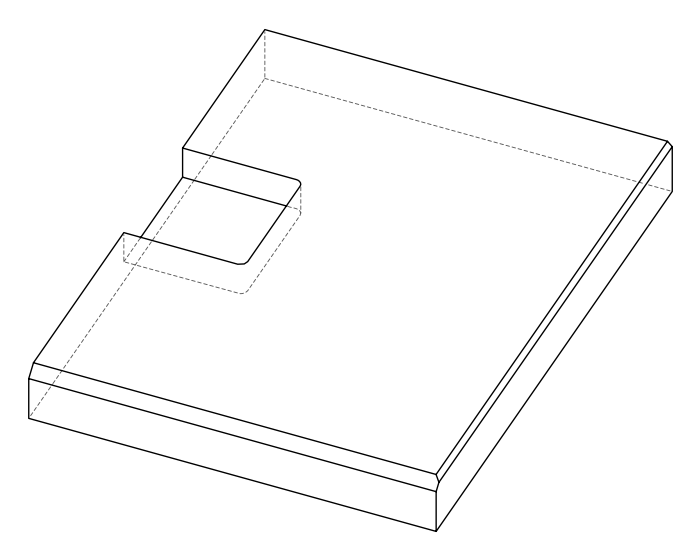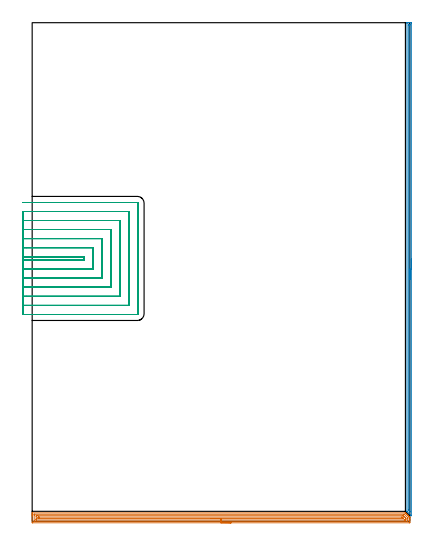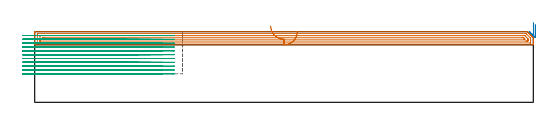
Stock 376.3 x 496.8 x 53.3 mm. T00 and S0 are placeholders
(PLAN: 3 operations, 1 tool changes, 72.2 min)
(1 AREA_MILL | FG_CHAMFER_SURFACE | UGT0205_001 | 12.22 min | 18461 mm3)
(2 AREA_MILL_1 | FG_CHAMFER_SURFACE_1 | UGT0205_001 | 8 min | 4707 mm3)
(3 MILL_SLOT | SLOT_PARTIAL_RECTANGULAR | NXT0201_011 | Follow Part, ap 3, ae 75% | 52 min | 437694 mm3)
(TOOL UGT0205_001 | Chamfer Mill 20 x 3 x 45 deg. | D20 FL50 Z2)
(TOOL NXT0201_011 | ENDMILL 12mm [2P460-1200-NA 1630] | D12 FL38 Z6)
(OP 1 AREA_MILL)
G17 G21 G94 G90
T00 M6
G54
G17 G0 G90 X198.15 Y-1.5 S1061 M3
G43 Z63.3 H0
Z53.4
G94 G1 X198.112 Z52.528 F250.
X197.998 Z51.663
X197.809 Z50.812
X197.547 Z49.98
X197.213 Z49.174
X196.81 Z48.4
X196.341 Z47.664
X195.81 Z46.972
X195.221 Z46.329
X194.578 Z45.74
X193.886 Z45.208
X193.15 Z44.74
X192.376 Z44.337
X191.57 Z44.003
X190.738 Z43.741
X189.886 Z43.552
X189.022 Z43.438
X188.15 Z43.4
X0.614
X0.239 Y-1.496 Z43.403
X0.01 Y-1.492 Z43.406
X0. Y-1.259 Z43.639
Y5.223 Z50.117
Y5.777 Z50.674
Y6.109 Z51.005
Y6.664 Z51.56
Y6.995 Z51.89
Y8.012 Z52.912
X0.008 Y8.373 Z53.264
X0.01 Y8.397 Z53.288
X0.167 Y8.4 Z53.3
X371.668
X371.895 Y8.396 Z53.289
X371.95 Y8.352 Z53.249
X372.281 Y8.02 Z52.918
X372.421 Y7.881 Z52.777
X372.561 Y7.74 Z52.638
X372.721 Y7.58 Z52.478
X372.864 Y7.438 Z52.334
X373.007 Y7.294 Z52.192
X373.161 Y7.141 Z52.038
X373.307 Y6.995 Z51.891
X373.454 Y6.847 Z51.745
X373.6 Y6.701 Z51.598
X373.75 Y6.552 Z51.447
X373.9 Y6.401 Z51.299
X374.04 Y6.261 Z51.159
X374.194 Y6.109 Z51.004
X374.347 Y5.954 Z50.852
X374.48 Y5.821 Z50.719
X374.637 Y5.666 Z50.561
X375.091 Y5.209 Z50.109
X375.389 Y4.912 Z49.811
X375.522 Y4.779 Z49.676
X375.905 Y4.395 Z49.295
X376.026 Y4.275 Z49.174
X376.282 Y4.016 Z48.915
X376.298 Y3.992 Z48.89
X376.3 Y3.893 Z48.792
Y3.866 Z48.765
Y2.232 Z47.128
Y1.678 Z46.574
Y1.346 Z46.243
Y0.791 Z45.686
Y-0.704 Z44.192
X376.297 Y-0.981 Z43.915
X376.292 Y-1.491 Z43.405
X376.203 Y-1.494 Z43.403
X375.686 Y-1.5 Z43.4
X188.15
Y-0.086 Z44.814
X2.4
X2.177 Y-0.085 Z44.815
X2.071 Y-0.082 Z44.818
X2.021 Y-0.079 Z44.821
X2.009 Y-0.073 Z44.827
X2.006 Y-0.055 Z44.845
X2.002 Y0.05 Z44.95
X2. Y0.301 Z45.201
X2.001 Y6.109 Z51.009
X2.002 Y6.503 Z51.403
X2.01 Y6.901 Z51.801
X2.022 Y6.979 Z51.879
X2.069 Y6.982 Z51.882
X2.179 Y6.984 Z51.884
X2.4 Y6.986 Z51.886
X370.328
X370.779 Y6.984 Z51.884
X370.834 Y6.982 Z51.882
X370.857 Y6.979 Z51.879
X370.899 Y6.942 Z51.842
X371.044 Y6.803 Z51.703
X371.221 Y6.629 Z51.529
X373.9 Y3.95 Z48.85
X374.148 Y3.697 Z48.597
X374.268 Y3.571 Z48.471
X374.29 Y3.54 Z48.44
X374.295 Y3.506 Z48.406
X374.298 Y3.45 Z48.35
X374.3 Y3.054 Z47.954
Y1.281 Z46.181
X374.299 Y0.791 Z45.691
X374.298 Y0.397 Z45.297
X374.29 Y-0.001 Z44.899
X374.278 Y-0.079 Z44.821
X374.231 Y-0.082 Z44.818
X374.121 Y-0.084 Z44.816
X373.9 Y-0.086 Z44.814
X188.15
Y1.328 Z46.228
X4.186 Y1.329 Z46.229
X4.069 Y1.331 Z46.231
X4.027 Y1.333 Z46.233
X4.011 Y1.334 Z46.234
X4.008 Y1.371 Z46.271
X4.003 Y1.493 Z46.393
X4.001 Y1.678 Z46.578
X4. Y1.862 Z46.762
Y2.564 Z47.464
Y4.52 Z49.42
X4.003 Y5.223 Z50.123
X4.006 Y5.401 Z50.301
X4.019 Y5.564 Z50.464
X4.186 Y5.566 Z50.466
X4.728 Y5.57 Z50.47
X5.079 Y5.571 Z50.471
X5.62 Y5.572 Z50.472
X369.084 Y5.571 Z50.471
X369.435 Y5.569 Z50.469
X369.786 Y5.565 Z50.465
X369.827 Y5.563 Z50.463
X369.85 Y5.543 Z50.443
X369.899 Y5.499 Z50.399
X369.993 Y5.407 Z50.307
X370.178 Y5.223 Z50.123
X371.221 Y4.18 Z49.08
X371.95 Y3.45 Z48.35
X372.114 Y3.284 Z48.184
X372.286 Y3.103 Z48.003
X372.295 Y2.748 Z47.648
X372.298 Y2.564 Z47.464
X372.3 Y2.38 Z47.28
X372.297 Y1.678 Z46.578
X372.294 Y1.499 Z46.399
X372.281 Y1.335 Z46.235
X372.114 Y1.333 Z46.233
X371.572 Y1.33 Z46.23
X371.221 Y1.329 Z46.229
X370.68 Y1.328 Z46.228
X188.15
Y2.743 Z47.643
X6.684
X6.1 Y2.745 Z47.645
X6.035 Y2.747 Z47.647
X6.018 Y2.749 Z47.649
X6.01 Y2.759 Z47.659
X6.007 Y2.808 Z47.708
X6.003 Y3.013 Z47.913
X6. Y3.422 Z48.322
Y3.45 Z48.35
X6.004 Y3.879 Z48.779
X6.008 Y4.093 Z48.993
X6.01 Y4.142 Z49.042
X6.052 Y4.15 Z49.05
X6.157 Y4.153 Z49.053
X6.865 Y4.157 Z49.057
X7.045
X367.83
X368.542 Y4.152 Z49.052
X368.73 Y4.15 Z49.05
X369.435 Y3.511 Z48.411
X369.495 Y3.45 Z48.35
X370.141 Y2.75 Z47.65
X369.435 Y2.744 Z47.644
X369.254 Y2.743 Z47.643
X188.15
X187.278 Z47.681
X186.413 Z47.795
X185.562 Z47.983
X184.73 Z48.246
X183.924 Z48.58
X183.15 Z48.982
X182.414 Z49.451
X181.722 Z49.982
X181.079 Z50.572
X180.49 Z51.215
X179.958 Z51.907
X179.49 Z52.643
X179.087 Z53.416
X178.753 Z54.222
X178.491 Z55.054
X178.302 Z55.906
X178.188 Z56.771
X178.15 Z57.643
G0 Z63.3
M5
M2
(OP 2 AREA_MILL_1)
G17 G21 G94 G90
T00 M6
G54
G17 G0 G90 X377.8 Y261.15 S1061 M3
G43 Z63.3 H0
Z58.9
G94 G1 Y261.112 Z58.028 F250.
Y260.998 Z57.163
Y260.809 Z56.312
Y260.547 Z55.48
Y260.213 Z54.674
Y259.81 Z53.9
Y259.341 Z53.164
Y258.81 Z52.472
Y258.221 Z51.829
Y257.578 Z51.239
Y256.886 Z50.708
Y256.15 Z50.24
Y255.376 Z49.837
Y254.57 Z49.503
Y253.738 Z49.241
Y252.886 Z49.052
Y252.021 Z48.938
Y251.15 Z48.9
Y5.685
X377.793 Y5.519 Z48.907
X377.617 Y5.683 Z49.083
X377.597 Y5.703 Z49.103
X373.592 Y9.707 Z53.106
X373.399 Y9.899 Z53.294
Y9.901 Z53.295
X373.4 Y10.154 Z53.3
Y496.617
X373.399 Y496.796 Z53.292
Y496.797 Z53.291
X373.759 Y496.8 Z52.941
X373.998 Z52.702
X374.719 Z51.975
X375.961 Z50.736
X376.481 Z50.214
X377.101 Z49.594
X377.361 Y496.797 Z49.334
X377.791 Y496.79 Z48.905
X377.796 Y496.611 Z48.902
X377.799 Y496.17 Z48.901
X377.8 Y251.15 Z48.9
X376.386 Z50.314
Y9.707
X376.384 Y9.419 Z50.316
X376.382 Y9.385 Z50.318
X376.381 Y9.382 Z50.319
X376.373 Y9.385 Z50.327
X376.328 Y9.424 Z50.372
X376.287 Y9.463 Z50.413
X376.042 Y9.707 Z50.658
X375.6 Y10.15 Z51.1
X375.149 Y10.601 Z51.551
X374.996 Y10.759 Z51.704
X374.875 Y10.887 Z51.825
X374.821 Y10.955 Z51.879
X374.814 Y11.496 Z51.886
X374.815 Y494.284 Z51.885
X374.816 Y494.381 Z51.884
X374.821 Y494.77 Z51.879
X375.197 Y494.791 Z51.503
X375.6 Y494.797 Z51.1
X376.068 Y494.8 Z50.632
X376.291 Y494.798 Z50.409
X376.326 Y494.796 Z50.374
X376.361 Y494.79 Z50.339
X376.379 Y494.784 Z50.321
X376.38 Y494.757 Z50.32
X376.385 Y494.478 Z50.315
X376.386 Y251.15 Z50.314
Y250.278 Z50.352
Y249.413 Z50.466
Y248.562 Z50.655
Y247.73 Z50.917
Y246.924 Z51.251
Y246.15 Z51.654
Y245.414 Z52.123
Y244.722 Z52.654
Y244.079 Z53.243
Y243.489 Z53.886
Y242.958 Z54.578
Y242.49 Z55.314
Y242.087 Z56.088
Y241.753 Z56.894
Y241.491 Z57.726
Y241.302 Z58.578
Y241.188 Z59.443
Y241.15 Z60.314
G0 Z63.3
M5
M2
(OP 3 MILL_SLOT)
G17 G21 G94 G90
T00 M6
G54
G17 G0 G90 X-9. Y260.1 S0 M3
G43 Z63.3 H1
Z50.409
G94 G1 X-6. F250.
X51.5 F500.
Y263.7
X-6.
X-9. F250.
Y251.1
X-6.
X60.5 F500.
Y272.7
X-6.
X-9. F250.
Y242.1
X-6.
X69.5 F500.
Y281.7
X-6.
X-9. F250.
Y233.1
X-6.
X78.5 F500.
Y290.7
X-6.
X-9. F250.
Y224.1
X-6.
X87.5 F500.
Y299.7
X-6.
X-9. F250.
Y215.1
X-6.
X96.5 F500.
Y308.7
X-6.
X-9. F250.
Y206.1
X-6.
X104.8 F500.
G3 X105.5 Y206.8 R0.7
G1 Y317.
G3 X104.8 Y317.7 R0.7
G1 X-6.
X-9. F250.
G0 Y260.1 Z47.518
G1 X-6.
X51.5 F500.
Y263.7
X-6.
X-9. F250.
Y251.1
X-6.
X60.5 F500.
Y272.7
X-6.
X-9. F250.
Y242.1
X-6.
X69.5 F500.
Y281.7
X-6.
X-9. F250.
Y233.1
X-6.
X78.5 F500.
Y290.7
X-6.
X-9. F250.
Y224.1
X-6.
X87.5 F500.
Y299.7
X-6.
X-9. F250.
Y215.1
X-6.
X96.5 F500.
Y308.7
X-6.
X-9. F250.
Y206.1
X-6.
X104.8 F500.
G3 X105.5 Y206.8 R0.7
G1 Y317.
G3 X104.8 Y317.7 R0.7
G1 X-6.
X-9. F250.
G0 Y260.1 Z44.627
G1 X-6.
X51.5 F500.
Y263.7
X-6.
X-9. F250.
Y251.1
X-6.
X60.5 F500.
Y272.7
X-6.
X-9. F250.
Y242.1
X-6.
X69.5 F500.
Y281.7
X-6.
X-9. F250.
Y233.1
X-6.
X78.5 F500.
Y290.7
X-6.
X-9. F250.
Y224.1
X-6.
X87.5 F500.
Y299.7
X-6.
X-9. F250.
Y215.1
X-6.
X96.5 F500.
Y308.7
X-6.
X-9. F250.
Y206.1
X-6.
X104.8 F500.
G3 X105.5 Y206.8 R0.7
G1 Y317.
G3 X104.8 Y317.7 R0.7
G1 X-6.
X-9. F250.
G0 Y260.1 Z41.736
G1 X-6.
X51.5 F500.
Y263.7
X-6.
X-9. F250.
Y251.1
X-6.
X60.5 F500.
Y272.7
X-6.
X-9. F250.
Y242.1
X-6.
X69.5 F500.
Y281.7
X-6.
X-9. F250.
Y233.1
X-6.
X78.5 F500.
Y290.7
X-6.
X-9. F250.
Y224.1
X-6.
X87.5 F500.
Y299.7
X-6.
X-9. F250.
Y215.1
X-6.
X96.5 F500.
Y308.7
X-6.
X-9. F250.
Y206.1
X-6.
X104.8 F500.
G3 X105.5 Y206.8 R0.7
G1 Y317.
G3 X104.8 Y317.7 R0.7
G1 X-6.
X-9. F250.
G0 Y260.1 Z38.845
G1 X-6.
X51.5 F500.
Y263.7
X-6.
X-9. F250.
Y251.1
X-6.
X60.5 F500.
Y272.7
X-6.
X-9. F250.
Y242.1
X-6.
X69.5 F500.
Y281.7
X-6.
X-9. F250.
Y233.1
X-6.
X78.5 F500.
Y290.7
X-6.
X-9. F250.
Y224.1
X-6.
X87.5 F500.
Y299.7
X-6.
X-9. F250.
Y215.1
X-6.
X96.5 F500.
Y308.7
X-6.
X-9. F250.
Y206.1
X-6.
X104.8 F500.
G3 X105.5 Y206.8 R0.7
G1 Y317.
G3 X104.8 Y317.7 R0.7
G1 X-6.
X-9. F250.
G0 Y260.1 Z35.955
G1 X-6.
X51.5 F500.
Y263.7
X-6.
X-9. F250.
Y251.1
X-6.
X60.5 F500.
Y272.7
X-6.
X-9. F250.
Y242.1
X-6.
X69.5 F500.
Y281.7
X-6.
X-9. F250.
Y233.1
X-6.
X78.5 F500.
Y290.7
X-6.
X-9. F250.
Y224.1
X-6.
X87.5 F500.
Y299.7
X-6.
X-9. F250.
Y215.1
X-6.
X96.5 F500.
Y308.7
X-6.
X-9. F250.
Y206.1
X-6.
X104.8 F500.
G3 X105.5 Y206.8 R0.7
G1 Y317.
G3 X104.8 Y317.7 R0.7
G1 X-6.
X-9. F250.
G0 Y260.1 Z33.064
G1 X-6.
X51.5 F500.
Y263.7
X-6.
X-9. F250.
Y251.1
X-6.
X60.5 F500.
Y272.7
X-6.
X-9. F250.
Y242.1
X-6.
X69.5 F500.
Y281.7
X-6.
X-9. F250.
Y233.1
X-6.
X78.5 F500.
Y290.7
X-6.
X-9. F250.
Y224.1
X-6.
X87.5 F500.
Y299.7
X-6.
X-9. F250.
Y215.1
X-6.
X96.5 F500.
Y308.7
X-6.
X-9. F250.
Y206.1
X-6.
X104.8 F500.
G3 X105.5 Y206.8 R0.7
G1 Y317.
G3 X104.8 Y317.7 R0.7
G1 X-6.
X-9. F250.
G0 Y260.1 Z30.173
G1 X-6.
X51.5 F500.
Y263.7
X-6.
X-9. F250.
Y251.1
X-6.
X60.5 F500.
Y272.7
X-6.
X-9. F250.
Y242.1
X-6.
X69.5 F500.
Y281.7
X-6.
X-9. F250.
Y233.1
X-6.
X78.5 F500.
Y290.7
X-6.
X-9. F250.
Y224.1
X-6.
X87.5 F500.
Y299.7
X-6.
X-9. F250.
Y215.1
X-6.
X96.5 F500.
Y308.7
X-6.
X-9. F250.
Y206.1
X-6.
X104.8 F500.
G3 X105.5 Y206.8 R0.7
G1 Y317.
G3 X104.8 Y317.7 R0.7
G1 X-6.
X-9. F250.
G0 Y260.1 Z27.282
G1 X-6.
X51.5 F500.
Y263.7
X-6.
X-9. F250.
Y251.1
X-6.
X60.5 F500.
Y272.7
X-6.
X-9. F250.
Y242.1
X-6.
X69.5 F500.
Y281.7
X-6.
X-9. F250.
Y233.1
X-6.
X78.5 F500.
Y290.7
X-6.
X-9. F250.
Y224.1
X-6.
X87.5 F500.
Y299.7
X-6.
X-9. F250.
Y215.1
X-6.
X96.5 F500.
Y308.7
X-6.
X-9. F250.
Y206.1
X-6.
X104.8 F500.
G3 X105.5 Y206.8 R0.7
G1 Y317.
G3 X104.8 Y317.7 R0.7
G1 X-6.
X-9. F250.
G0 Y260.1 Z24.391
G1 X-6.
X51.5 F500.
Y263.7
X-6.
X-9. F250.
Y251.1
X-6.
X60.5 F500.
Y272.7
X-6.
X-9. F250.
Y242.1
X-6.
X69.5 F500.
Y281.7
X-6.
X-9. F250.
Y233.1
X-6.
X78.5 F500.
Y290.7
X-6.
X-9. F250.
Y224.1
X-6.
X87.5 F500.
Y299.7
X-6.
X-9. F250.
Y215.1
X-6.
X96.5 F500.
Y308.7
X-6.
X-9. F250.
Y206.1
X-6.
X104.8 F500.
G3 X105.5 Y206.8 R0.7
G1 Y317.
G3 X104.8 Y317.7 R0.7
G1 X-6.
X-9. F250.
G0 Y260.1 Z21.5
G1 X-6.
X51.5 F500.
Y263.7
X-6.
X-9. F250.
Y251.1
X-6.
X60.5 F500.
Y272.7
X-6.
X-9. F250.
Y242.1
X-6.
X69.5 F500.
Y281.7
X-6.
X-9. F250.
Y233.1
X-6.
X78.5 F500.
Y290.7
X-6.
X-9. F250.
Y224.1
X-6.
X87.5 F500.
Y299.7
X-6.
X-9. F250.
Y215.1
X-6.
X96.5 F500.
Y308.7
X-6.
X-9. F250.
Y206.1
X-6.
X104.8 F500.
G3 X105.5 Y206.8 R0.7
G1 Y317.
G3 X104.8 Y317.7 R0.7
G1 X-6.
X-9. F250.
G0 Z63.3
M5
M2
